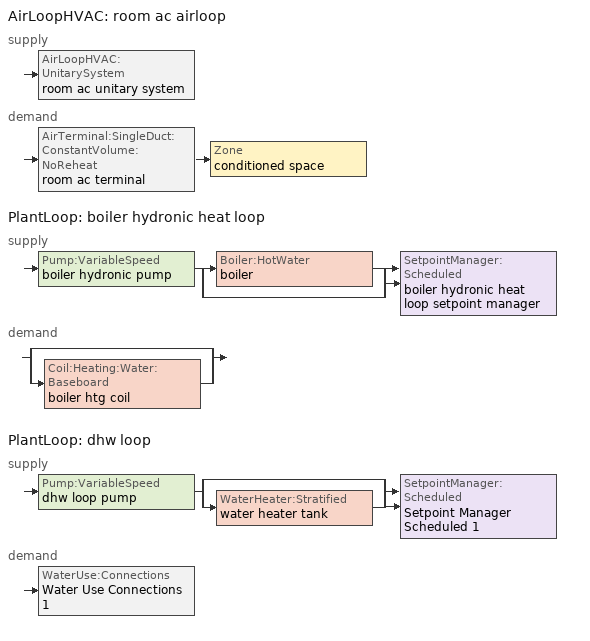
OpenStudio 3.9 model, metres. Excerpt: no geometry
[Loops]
AirLoopHVAC 'room ac airloop'
 supply: AirLoopHVAC:UnitarySystem 'room ac unitary system'
 demand: AirTerminal:SingleDuct:ConstantVolume:NoReheat 'room ac terminal' > Zone 'conditioned space'
PlantLoop 'boiler hydronic heat loop'
 supply: Pump:VariableSpeed 'boiler hydronic pump' > split
  | Boiler:HotWater 'boiler'
  | bypass
  join > SetpointManager:Scheduled 'boiler hydronic heat loop setpoint manager'
 demand: split
  | bypass
  | Coil:Heating:Water:Baseboard 'boiler htg coil'
PlantLoop 'dhw loop'
 supply: Pump:VariableSpeed 'dhw loop pump' > split
  | bypass
  | WaterHeater:Stratified 'water heater tank'
  join > SetpointManager:Scheduled 'Setpoint Manager Scheduled 1'
 demand: WaterUse:Connections 'Water Use Connections 1'
[Sizing:Zone]
conditioned space: Zone Cooling Design Supply Air Temperature Input Method=SupplyAirTemperature; Zone Cooling Design Supply Air Temperature {C}=14; Zone Cooling Design Supply Air Temperature Difference {deltaC}=11.11; Zone Heating Design Supply Air Temperature Input Method=SupplyAirTemperature; Zone Heating Design Supply Air Temperature {C}=40; Zone Heating Design Supply Air Temperature Difference {deltaC}=11.11; Zone Cooling Design Supply Air Humidity Ratio {kg-H2O/kg-air}=0.0085; Zone Heating Design Supply Air Humidity Ratio {kg-H2O/kg-air}=0.008; Cooling Design Air Flow Method=DesignDay; Heating Design Air Flow Method=DesignDay; Account for Dedicated Outdoor Air System=No; Dedicated Outdoor Air System Control Strategy=NeutralSupplyAir; Dedicated Outdoor Air Low Setpoint Temperature for Design {C}=autosize; Dedicated Outdoor Air High Setpoint Temperature for Design {C}=autosize; Zone Load Sizing Method=Sensible Load Only No Latent Load; Zone Latent Cooling Design Supply Air Humidity Ratio Input Method=HumidityRatioDifference; Zone Cooling Design Supply Air Humidity Ratio Difference {kgWater/kgDryAir}=0.005; Zone Latent Heating Design Supply Air Humidity Ratio Input Method=HumidityRatioDifference; Zone Humidification Design Supply Air Humidity Ratio Difference {kgWater/kgDryAir}=0.005; Sizing Option=Coincident
[Zone equipment]
conditioned space: ideal air system, room ac terminal, boiler baseboard
[ZoneHVAC:IdealLoadsAirSystem]
ideal air system: Maximum Heating Supply Air Temperature {C}=50; Minimum Cooling Supply Air Temperature {C}=10; Maximum Heating Supply Air Humidity Ratio {kg-H2O/kg-air}=0.015; Minimum Cooling Supply Air Humidity Ratio {kg-H2O/kg-air}=0.01; Heating Limit=LimitCapacity; Maximum Sensible Heating Capacity {W}=0; Cooling Limit=NoLimit; Dehumidification Control Type=None; Humidification Control Type=None
[Coil:Cooling:DX:SingleSpeed]
room ac clg coil: Availability Schedule=Always On Discrete; Rated Total Cooling Capacity {W}=1512.25; Rated Sensible Heat Ratio=0.65; Rated COP {W/W}=3.10481; Rated Air Flow Rate {m3/s}=0.0633165; Rated Evaporator Fan Power Per Volume Flow Rate 2017 {W/(m3/s)}=773.3; Rated Evaporator Fan Power Per Volume Flow Rate 2023 {W/(m3/s)}=934.4; Total Cooling Capacity Function of Temperature Curve=Cool-CAP-fT1; Total Cooling Capacity Function of Flow Fraction Curve=Cool-CAP-fFF1; Energy Input Ratio Function of Temperature Curve=Cool-EIR-fT1; Energy Input Ratio Function of Flow Fraction Curve=Cool-EIR-fFF1; Part Load Fraction Correlation Curve=Cool-PLF-fPLR1; Minimum Outdoor Dry-Bulb Temperature for Compressor Operation {C}=-25; Nominal Time for Condensate Removal to Begin {s}=1000; Ratio of Initial Moisture Evaporation Rate and Steady State Latent Capacity=1.5; Maximum Cycling Rate {cycles/hr}=3; Latent Capacity Time Constant {s}=45; Condenser Type=AirCooled; Evaporative Condenser Effectiveness=0.9; Evaporative Condenser Air Flow Rate {m3/s}=autosize; Evaporative Condenser Pump Rated Power Consumption {W}=autosize; Crankcase Heater Capacity {W}=0; Maximum Outdoor Dry-Bulb Temperature for Crankcase Heater Operation {C}=10; Basin Heater Capacity {W/K}=0; Basin Heater Setpoint Temperature {C}=2
[Fan:SystemModel] Availability Schedule=Always On Discrete; Speed Control Method=Discrete; Electric Power Minimum Flow Rate Fraction=0.2; Design Pressure Rise {Pa}=500; Motor Efficiency=1; Motor In Air Stream Fraction=1; Design Electric Power Consumption {W}=autosize; Design Power Sizing Method=PowerPerFlow; Electric Power Per Unit Flow Rate Per Unit Pressure {W-s/m3-Pa}=1.66667; Fan Total Efficiency=0.7; Motor Loss Radiative Fraction=0
Name | Design Maximum Air Flow Rate {m3/s} | Electric Power Per Unit Flow Rate {W/(m3/s)} | Speed Flow Fraction 1 | Speed Electric Power Fraction 1
room ac supply fan | 0.063241 | 1e-06 | 1 | 1
water heater fan | 0.0854225 | 97.8923
[EnergyManagementSystem:Sensor]
Name | Output Variable or Output Meter Index Key | Output Variable or Output Meter
room_ac_supply_fan_s | room ac supply fan | Fan Electricity Energy
room_ac_clg_coil_s | room ac clg coil | Cooling Coil Total Cooling Energy
boiler_plr_s | boiler | Boiler Part Load Ratio
boiler_hydronic_pump_mfr_s | boiler hydronic pump | Pump Mass Flow Rate
boiler_hydronic_pump_s | boiler hydronic pump | Pump Electricity Energy
boiler_baseboard_s | boiler baseboard | Baseboard Total Heating Energy
water_heater_amb_temp; fridge_tin_s; tin_s; tin_s_1 | conditioned space | Zone Mean Air Temperature
water_heater_amb_rh | conditioned space | Zone Air Relative Humidity
water_heater_tl | water heater tank | Water Heater Heat Loss Rate
water_heater_sens_cool | water heater coil | Cooling Coil Sensible Cooling Rate
water_heater_lat_cool | water heater coil | Cooling Coil Latent Cooling Rate
water_heater_fan_pwr; water_heater_fan_energy | water heater fan | Fan Electricity Rate
water_heater_tank_energy | water heater tank | Water Heater Electricity Rate
water_heater_coil_energy | water heater coil | Cooling Coil Water Heating Electricity Rate
water_heater_tank_on_cycle_parasitic | water heater tank | Water Heater On Cycle Parasitic Electricity Rate
water_heater_tank_off_cycle_parasitic | water heater tank | Water Heater Off Cycle Parasitic Electricity Rate
win_s | conditioned space | Zone Air Humidity Ratio
tout_s | conditioned space | Zone Outdoor Air Drybulb Temperature
room_ac_airloop_Fan_RTF_s | room ac supply fan | Fan Runtime Fraction
conditioned_space_htg_unmet_s | conditioned space | Zone Heating Setpoint Not Met Time
conditioned_space_clg_unmet_s | conditioned space | Zone Cooling Setpoint Not Met Time
[EnergyManagementSystem:Program]
fridge_schedule_program: Set Tin = fridge_tin_s*(9.0/5.0)+32.0; Set fridge_schedule_act = 0; If (Hour == 0); Set fridge_schedule_act = (-0.487+0.019*Tin); ElseIf (Hour == 1); Set fridge_schedule_act = (-0.34+0.016*Tin); ElseIf (Hour == 2); Set fridge_schedule_act = (-0.37+0.017*Tin); ElseIf (Hour == 3); Set fridge_schedule_act = (-0.361+0.016*Tin); ElseIf (Hour == 4); Set fridge_schedule_act = (-0.515+0.018*Tin); ElseIf (Hour == 5); Set fridge_schedule_act = (-0.684+0.021*Tin); ElseIf (Hour == 6); Set fridge_schedule_act = (-0.471+0.019*Tin); ElseIf (Hour == 7); Set fridge_schedule_act = (-0.159+0.015*Tin); ElseIf (Hour == 8); Set fridge_schedule_act = (-0.079+0.015*Tin); ElseIf (Hour == 9); Set fridge_schedule_act = (-0.417+0.019*Tin); ElseIf (Hour == 10); Set fridge_schedule_act = (-0.411+0.018*Tin); ElseIf (Hour == 11); Set fridge_schedule_act = (-0.386+0.018*Tin); ElseIf (Hour == 12); Set fridge_schedule_act = (-0.24+0.016*Tin); ElseIf (Hour == 13); Set fridge_schedule_act = (-0.314+0.017*Tin); ElseIf (Hour == 14); Set fridge_schedule_act = (-0.16+0.015*Tin); ElseIf (Hour == 15); Set fridge_schedule_act = (-0.121+0.015*Tin); ElseIf (Hour == 16); Set fridge_schedule_act = (-0.469+0.02*Tin); ElseIf (Hour == 17); Set fridge_schedule_act = (-0.412+0.02*Tin); ElseIf (Hour == 18); Set fridge_schedule_act = (-0.091+0.017*Tin); ElseIf (Hour == 19); Set fridge_schedule_act = (0.077+0.014*Tin); ElseIf (Hour == 20); Set fridge_schedule_act = (-0.118+0.016*Tin); ElseIf (Hour == 21); Set fridge_schedule_act = (-0.247+0.017*Tin); ElseIf (Hour == 22); Set fridge_schedule_act = (-0.445+0.019*Tin); ElseIf (Hour == 23); Set fridge_schedule_act = (-0.544+0.02*Tin); EndIf
natural_vent_program: Set Tin = tin_s; Set Tout = tout_s; Set Wout = out_wt_s; Set Pbar = out_pb_s; Set Phiout = (@RhFnTdbWPb Tout Wout Pbar); Set MaxHR = 0.0115; Set Tnvsp = (htg_sp_s + clg_sp_s) / 2; Set NVavail = natural_vent_s; Set ClgSsnAvail = cool_season; Set Qnv = 0; Set Qwhf = 0; Set whole_house_fan_act = 0; If ((Wout < MaxHR) && (Tin > Tout) && (Tin > Tnvsp) && (ClgSsnAvail > 0)); Set WHF_Flow = 0; Set Adj = (Tin-Tnvsp)/(Tin-Tout); Set Adj = (@Min Adj 1); Set Adj = (@Max Adj 0); If (WHF_Flow > 0); Set Qwhf = WHF_Flow*Adj; Set WHF_W = 0; Set whole_house_fan_act = WHF_W*Adj; ElseIf (NVavail > 0); Set NVArea = 6531.994161792; Set Cs = 0.00017937135914540493; Set Cw = 8.70903777141566e-05; Set Tdiff = Tin-Tout; Set dT = (@Abs Tdiff); Set Vwind = site_vw_s; Set SGNV = NVArea*Adj*((((Cs*dT)+(Cw*(Vwind^2)))^0.5)/1000); Set MaxNV = 2.1369780228096005; Set Qnv = (@Min SGNV MaxNV); EndIf; EndIf; Set natural_vent_flow_act = Qnv; Set whole_house_fan_flow_act = Qwhf; Set natural_vent_program_Qnv = Qnv; Set natural_vent_program_Qwhf = Qwhf
infil_program: Set p_m = 0.14; Set p_s = 0.22; Set s_m = 270; Set s_s = 370; Set z_m = 9.99744; Set z_s = 4.8768; Set f_t = (((s_m/z_m)^p_m)*((z_s/s_s)^p_s)); Set Tdiff = tin_s-tout_s; Set dT = @Abs Tdiff; Set c = 0.2494; Set Cs = 0.0949; Set Cw = 0.1495; Set n = 0.65; Set sft = (f_t*0.7000000000000001); Set temp1 = ((c*Cw)*((sft*site_vw_s)^(2*n)))^2; Set Qinf = (((c*Cs*(dT^n))^2)+temp1)^0.5; Set Qinf = (@Max Qinf 0); Set mech_vent_house_fan_sensible_load_act = 0.0; Set mech_vent_house_fan_latent_load_act = 0.0; Set OASupInPb = out_pb_s; Set OASupInTemp = tout_s; Set OASupInW = out_wt_s; Set OASupRho = (@RhoAirFnPbTdbW OASupInPb OASupInTemp OASupInW); Set OASupCp = (@CpAirFnW OASupInW); Set OASupInEnth = (@HFnTdbW OASupInTemp OASupInW); Set ZoneTemp = tin_s; Set ZoneW = win_s; Set ZoneCp = (@CpAirFnW ZoneW); Set ZoneAirEnth = (@HFnTdbW ZoneTemp ZoneW); Set mech_vent_house_fan_cfis_act = 0.0; Set QWHV_cfis_sup = 0.0; Set QWHV_cfis_suppl_sup = 0.0; Set QWHV_cfis_suppl_exh = 0.0; Set Qrange = 0; Set Qrange = Qrange + 0.04719 * mech_vent_range_fan_0_sch_s; Set Qbath = 0; Set Qbath = Qbath + 0.04719 * mech_vent_bath_fan_0_sch_s; Set Qdryer = 0; Set Qdryer = Qdryer + 0.17929 * clothes_dryer_exhaust_0_sch_s; Set QWHV_sup = 0.0; Set QWHV_exh = 0.0; Set Qsupply = QWHV_sup + QWHV_cfis_sup + QWHV_cfis_suppl_sup; Set Qexhaust = Qrange + Qbath + Qdryer + QWHV_exh + QWHV_cfis_suppl_exh; Set Qfan = (@Max Qexhaust Qsupply); Set Qducts = 0; If Qducts < 0; Set Qsupply = Qsupply - Qducts; Else; Set Qexhaust = Qexhaust + Qducts; EndIf; Set Qfan_with_ducts = (@Max Qexhaust Qsupply); Set Qimb = (@Abs (Qsupply - Qexhaust)); If Qinf + Qimb > 0; Set Qtot = Qfan_with_ducts + (Qinf^2) / (Qinf + Qimb); Else; Set Qtot = Qfan_with_ducts; EndIf; Set Qinf_adj = Qtot - Qfan; Set infil_flow_act = Qinf_adj; Set infil_program_Qinf = Qinf_adj; Set infil_program_Qfan = Qfan; Set Qload = Qfan; Set Effectiveness_Sens = 0.0; Set Effectiveness_Lat = 0.0; Set Fan_MFR = Qload * OASupRho; Set ZoneInEnth = OASupInEnth; Set ZoneInTemp = OASupInTemp; Set FanTotalToCond = Fan_MFR * (ZoneInEnth - ZoneAirEnth); Set FanSensToCond = Fan_MFR * ZoneCp * (ZoneInTemp - ZoneTemp); Set FanLatToCond = FanTotalToCond - FanSensToCond; Set mech_vent_house_fan_sensible_load_act = mech_vent_house_fan_sensible_load_act + FanSensToCond; Set mech_vent_house_fan_latent_load_act = mech_vent_house_fan_latent_load_act + FanLatToCond
[AirLoopHVAC:UnitarySystem]
room ac unitary system: Control Type=Load; Controlling Zone or Thermostat Location=conditioned space; Dehumidification Control Type=None; Availability Schedule=Always On Discrete; Supply Fan=room ac supply fan; Fan Placement=BlowThrough; Supply Air Fan Operating Mode Schedule=room ac auto fan schedule; DX Heating Coil Sizing Ratio=1; Cooling Coil=room ac clg coil; Use DOAS DX Cooling Coil=No; DOAS DX Cooling Coil Leaving Minimum Air Temperature {C}=2; Latent Load Control=SensibleOnlyLoadControl; Supply Air Flow Rate Method During Cooling Operation=SupplyAirFlowRate; Supply Air Flow Rate During Cooling Operation {m3/s}=0.063241; Supply Air Flow Rate Method During Heating Operation=SupplyAirFlowRate; Supply Air Flow Rate During Heating Operation {m3/s}=0; Supply Air Flow Rate Method When No Cooling or Heating is Required=SupplyAirFlowRate; Supply Air Flow Rate When No Cooling or Heating is Required {m3/s}=0; No Load Supply Air Flow Rate Control Set To Low Speed=Yes; Maximum Supply Air Temperature {C}=48.8889; Maximum Outdoor Dry-Bulb Temperature for Supplemental Heater Operation {C}=21; Ancilliary On-Cycle Electric Power {W}=0; Ancilliary Off-Cycle Electric Power {W}=0
[AirLoopHVAC]
room ac airloop: Availability Schedule=Always On Discrete; Design Supply Air Flow Rate {m3/s}=0.063241; Design Return Air Flow Fraction of Supply Air Flow=1
[Sizing:System]
room ac airloop: Central Heating Maximum System Air Flow Ratio=0.3; Preheat Design Temperature {C}=7; Preheat Design Humidity Ratio {kg-H2O/kg-Air}=0.008; Precool Design Temperature {C}=12.8; Precool Design Humidity Ratio {kg-H2O/kg-Air}=0.008; Central Cooling Design Supply Air Temperature {C}=12.8; Central Heating Design Supply Air Temperature {C}=16.7; 100% Outdoor Air in Cooling=Yes; 100% Outdoor Air in Heating=Yes; Central Cooling Design Supply Air Humidity Ratio {kg-H2O/kg-Air}=0.0085; Zone Maximum Outdoor Air Fraction=1; Cooling Supply Air Flow Rate Per Floor Area {m3/s-m2}=0.00996765; Cooling Fraction of Autosized Cooling Supply Air Flow Rate=1; Cooling Supply Air Flow Rate Per Unit Cooling Capacity {m3/s-W}=3.94755e-05; Heating Supply Air Flow Rate Per Floor Area {m3/s-m2}=0.00996765; Heating Fraction of Autosized Heating Supply Air Flow Rate=1; Heating Fraction of Autosized Cooling Supply Air Flow Rate=1; Heating Supply Air Flow Rate Per Unit Heating Capacity {m3/s-W}=3.15882e-05; Cooling Design Capacity Method=CoolingDesignCapacity; Cooling Design Capacity {W}=autosize; Cooling Design Capacity Per Floor Area {W/m2}=234.7; Fraction of Autosized Cooling Design Capacity=1; Heating Design Capacity Method=HeatingDesignCapacity; Heating Design Capacity {W}=autosize; Heating Design Capacity Per Floor Area {W/m2}=157; Fraction of Autosized Heating Design Capacity=1; Central Cooling Capacity Control Method=OnOff; Occupant Diversity=autosize
[AirTerminal:SingleDuct:ConstantVolume:NoReheat]
room ac terminal: Availability Schedule=Always On Discrete; Maximum Air Flow Rate {m3/s}=0.063241
[PlantLoop] Fluid Type=Water; Glycol Concentration=0; Load Distribution Scheme=Optimal
Name | Plant Loop Volume {m3} | Maximum Loop Flow Rate {m3/s}
boiler hydronic heat loop | Autocalculate
dhw loop | 0.003 | 0.01
[Sizing:Plant] Loop Type=Heating; Sizing Option=NonCoincident; Zone Timesteps in Averaging Window=1; Coincident Sizing Factor Mode=None
Name | Design Loop Exit Temperature {C} | Loop Design Temperature Difference {deltaC}
boiler hydronic heat loop | 82.2222 | 11.1111
dhw loop | 51.6667 | 5.55556
[Pump:VariableSpeed] Motor Efficiency=0.85; Fraction of Motor Inefficiencies to Fluid Stream=0; Coefficient 1 of the Part Load Performance Curve=0; Coefficient 2 of the Part Load Performance Curve=1; Coefficient 3 of the Part Load Performance Curve=0; Coefficient 4 of the Part Load Performance Curve=0; Minimum Flow Rate {m3/s}=0; Pump Control Type=Intermittent; Skin Loss Radiative Fraction=0.5; Design Power Sizing Method=PowerPerFlowPerPressure; Design Electric Power per Unit Flow Rate {W/(m3/s)}=348701.1; Design Shaft Power per Unit Flow Rate per Unit Head {W-s/m3-Pa}=1.28205; Design Minimum Flow Rate Fraction=0
Name | Rated Flow Rate {m3/s} | Rated Pump Head {Pa} | Rated Power Consumption {W}
boiler hydronic pump | 0.0030649 | 20000 | 81.7308
dhw loop pump | 0.01 | 1 | 0
[Boiler:HotWater]
boiler: Fuel Type=NaturalGas; Nominal Capacity {W}=14823.8; Nominal Thermal Efficiency=0.8; Efficiency Curve Temperature Evaluation Variable=LeavingBoiler; Normalized Boiler Efficiency Curve=NonCondensingBoilerEff; Minimum Part Load Ratio=0; Maximum Part Load Ratio=1; Optimum Part Load Ratio=1; Water Outlet Upper Temperature Limit {C}=99.9; Boiler Flow Mode=LeavingSetpointModulated; On Cycle Parasitic Electric Load {W}=0; Off Cycle Parasitic Fuel Load {W}=0; Sizing Factor=1
[EnergyManagementSystem:InternalVariable]
Name | Internal Data Index Key | Internal Data Type
boiler_hydronic_pump_rated_mfr | boiler hydronic pump | Pump Maximum Mass Flow Rate
room_ac_airloop_max_sup_fan_mfr | room ac supply fan | Fan Maximum Mass Flow Rate
[EnergyManagementSystem:Actuator]
Name | Actuated Component | Actuated Component Type | Actuated Component Control Type
boiler_hydronic_pump_pressure_rise_act | boiler hydronic pump | Pump | Pump Pressure Rise
water_heater_Tamb_act | water heater Tamb act | Schedule:Constant | Schedule Value
water_heater_RHamb_act | water heater RHamb act | Schedule:Constant | Schedule Value
[SetpointManager:Scheduled] Control Variable=Temperature
Name | Schedule
boiler hydronic heat loop setpoint manager | boiler hydronic heat supply setpoint
Setpoint Manager Scheduled 1 | dhw temp
[Coil:Heating:Water:Baseboard]
boiler htg coil: Heating Design Capacity Method=HeatingDesignCapacity; Heating Design Capacity {W}=14823.8; Heating Design Capacity Per Floor Area {W/m2}=0; Fraction of Autosized Heating Design Capacity=0.8; U-Factor Times Area Value {W/K}=1067.32; Maximum Water Flow Rate {m3/s}=0.000638581; Convergence Tolerance=0.001
[ZoneHVAC:Baseboard:Convective:Water]
boiler baseboard: Availability Schedule=Always On Discrete; Heating Coil=boiler htg coil
[Coil:WaterHeating:AirToWaterHeatPump:Wrapped]
water heater coil: Rated Heating Capacity {W}=2110.99; Rated COP {W/W}=4.222255; Rated Sensible Heat Ratio=0.88; Rated Evaporator Inlet Air Dry-Bulb Temperature {C}=19.7222; Rated Evaporator Inlet Air Wet-Bulb Temperature {C}=13.561; Rated Condenser Water Temperature {C}=48.89; Rated Evaporator Air Flow Rate {m3/s}=0.0854225; Evaporator Fan Power Included in Rated COP=Yes; Crankcase Heater Capacity {W}=0; Maximum Ambient Temperature for Crankcase Heater Operation {C}=0; Evaporator Air Temperature Type for Curve Objects=WetBulbTemperature; Heating Capacity Function of Temperature Curve=HPWH-Cap-fT; Heating Capacity Function of Air Flow Fraction Curve=HPWH-Htg-Cap-FF; Heating COP Function of Temperature Curve=HPWH-COP-fT; Heating COP Function of Air Flow Fraction Curve=HPWH-Htg-COP-FF; Part Load Fraction Correlation Curve=HPWH-COP-fPLR
[WaterHeater:Stratified]
water heater tank: Tank Volume {m3}=0.224853; Tank Height {m}=1.3343; Tank Shape=VerticalCylinder; Maximum Temperature Limit {C}=90; Heater Priority Control=MasterSlave; Heater 1 Setpoint Temperature Schedule=water heater TopElementSetpoint; Heater 1 Deadband Temperature Difference {deltaC}=18.5; Heater 1 Capacity {W}=4500.11; Heater 1 Height {m}=1.05632; Heater 2 Setpoint Temperature Schedule=water heater BottomElementSetpoint; Heater 2 Deadband Temperature Difference {deltaC}=3.89; Heater 2 Capacity {W}=4500.11; Heater 2 Height {m}=0.277979; Heater Fuel Type=Electricity; Heater Thermal Efficiency=1; Off Cycle Parasitic Fuel Consumption Rate {W}=3; Off Cycle Parasitic Fuel Type=Electricity; Off Cycle Parasitic Heat Fraction to Tank=0; Off Cycle Parasitic Height {m}=0; On Cycle Parasitic Fuel Consumption Rate {W}=3; On Cycle Parasitic Fuel Type=Electricity; On Cycle Parasitic Heat Fraction to Tank=0; On Cycle Parasitic Height {m}=0; Ambient Temperature Indicator=Schedule; Ambient Temperature Schedule=water heater Tamb act; Uniform Skin Loss Coefficient per Unit Area to Ambient Temperature {W/m2-K}=0.925959; Skin Loss Fraction to Zone=1; Off Cycle Flue Loss Coefficient to Ambient Temperature {W/K}=0; Off Cycle Flue Loss Fraction to Zone=1; Use Side Effectiveness=1; Use Side Inlet Height {m}=0; Use Side Outlet Height {m}=autocalculate; Source Side Effectiveness=1; Source Side Inlet Height {m}=0; Source Side Outlet Height {m}=0; Inlet Mode=Fixed; Use Side Design Flow Rate {m3/s}=0.00374132; Source Side Design Flow Rate {m3/s}=0; Indirect Water Heating Recovery Time {hr}=1.5; Number of Nodes=6; Additional Destratification Conductivity {W/m-K}=0; Node 1 Additional Loss Coefficient {W/m2-K}=0; Node 2 Additional Loss Coefficient {W/m2-K}=0; Node 3 Additional Loss Coefficient {W/m2-K}=0; Node 4 Additional Loss Coefficient {W/m2-K}=0; Node 5 Additional Loss Coefficient {W/m2-K}=0; Node 6 Additional Loss Coefficient {W/m2-K}=0; Node 7 Additional Loss Coefficient {W/m2-K}=0; Node 8 Additional Loss Coefficient {W/m2-K}=0; Node 9 Additional Loss Coefficient {W/m2-K}=0; Node 10 Additional Loss Coefficient {W/m2-K}=0; Node 11 Additional Loss Coefficient {W/m2-K}=0; Node 12 Additional Loss Coefficient {W/m2-K}=0
[WaterHeater:Sizing]
water heater tank: Design Mode=PeakDraw; Time Storage Can Meet Peak Draw {hr}=0.538503; Time for Tank Recovery {hr}=0; Nominal Tank Volume for Autosizing Plant Connections {m3}=1
[WaterHeater:HeatPump:WrappedCondenser]
water heater hpwh: Compressor Setpoint Temperature Schedule=water heater setpoint; Dead Band Temperature Difference {deltaC}=3.89; Condenser Bottom Location {m}=0.0555958; Condenser Top Location {m}=0.722746; Evaporator Air Flow Rate {m3/s}=0.0854225; Inlet Air Configuration=Schedule; Inlet Air Temperature Schedule=water heater Tamb act; Inlet Air Humidity Schedule=water heater RHamb act; Tank=water heater tank; DX Coil=water heater coil; Minimum Inlet Air Temperature for Compressor Operation {C}=5.55556; Maximum Inlet Air Temperature for Compressor Operation {C}=48.8889; Compressor Location=Schedule; Compressor Ambient Temperature Schedule=water heater Tamb act; Fan=water heater fan; Fan Placement=DrawThrough; On Cycle Parasitic Electric Load {W}=0; Off Cycle Parasitic Electric Load {W}=0; Parasitic Heat Rejection Location=Outdoors; Inlet Air Mixer Schedule=Always On Discrete; Tank Element Control Logic=MutuallyExclusive; Control Sensor 1 Height In Stratified Tank {m}=1.05632; Control Sensor 1 Weight=0.75; Control Sensor 2 Height In Stratified Tank {m}=0.389171
[WaterUse:Connections]
Water Use Connections 1: Drain Water Heat Exchanger Type=None; Drain Water Heat Exchanger Destination=Plant; Water Use Equipment Name 1=dhw fixtures; Water Use Equipment Name 2=dhw distribution waste; Water Use Equipment Name 3=clothes washer; Water Use Equipment Name 4=dishwasher
[ElectricEquipment:Definition] Design Level Calculation Method=EquipmentLevel
Name | Design Level {W} | Fraction Latent | Fraction Radiant | Fraction Lost
clothes washer | 768.412 | 0.03 | 0.162 | 0.7
dishwasher | 609.691 | 0.3 | 0.18 | 0.4
[WaterUse:Equipment:Definition]
Name | Peak Flow Rate {m3/s} | Target Temperature Schedule
dhw fixtures | 3.36325e-05 | mixed water temperature schedule
dhw distribution waste | 1.20888e-05 | mixed water temperature schedule
clothes washer | 1.0796e-05
dishwasher | 7.68605e-06
[Schedule:Constant]
Name | Value
Always On Discrete | 1
room ac auto fan schedule; water heater TopElementSetpoint; water heater BottomElementSetpoint | 0
boiler hydronic heat supply setpoint | 82.2222
dhw temp; water heater setpoint | 51.6667
water heater Tamb act | 23
water heater RHamb act | 0.5
mixed water temperature schedule | 40.5556
[Curve:Biquadratic] Maximum Value of x=100; Maximum Value of y=100
Name | Coefficient1 Constant | Coefficient2 x | Coefficient3 x**2 | Coefficient4 y | Coefficient5 y**2 | Coefficient6 x*y | Minimum Value of x | Minimum Value of y
Cool-CAP-fT1 | 1.55736 | -0.0744482 | 0.0030986 | 0.00145958 | -4.1148e-05 | -0.000426714 | -100 | -100
Cool-EIR-fT1 | -0.350448 | 0.11681 | -0.00339951 | -0.00122609 | 0.000600809 | -0.000466884 | -100 | -100
HPWH-Cap-fT | 0.563 | 0.0437 | 3.9e-05 | 0.0055 | -0.000148 | -0.000145 | 0 | 0
HPWH-COP-fT | 1.1332 | 0.063 | -9.79e-05 | -0.00972 | -2.14e-05 | -0.000686 | 0 | 0
[Curve:Quadratic] Coefficient3 x**2=0; Minimum Value of x=0
Name | Coefficient1 Constant | Coefficient2 x | Maximum Value of x | Minimum Curve Output | Maximum Curve Output
Cool-CAP-fFF1; Cool-EIR-fFF1 | 1 | 0 | 2 | 0 | 2
Cool-PLF-fPLR1 | 0.78 | 0.22 | 1 | 0.7 | 1
[Curve:Bicubic]
NonCondensingBoilerEff: Coefficient1 Constant=1.11172; Coefficient2 x=0.0786141; Coefficient3 x**2=-0.400426; Coefficient4 y=0; Coefficient5 y**2=-0.000156783; Coefficient6 x*y=0.0093846; Coefficient7 x**3=0.234258; Coefficient8 y**3=1.32927e-06; Coefficient9 x**2*y=-0.0044467; Coefficient10 x*y**2=-1.22498e-05; Minimum Value of x=0.1; Maximum Value of x=1; Minimum Value of y=20; Maximum Value of y=80
[Curve:Cubic] Coefficient1 Constant=1; Coefficient2 x=0; Coefficient3 x**2=0; Coefficient4 x**3=0; Minimum Value of x=0
Name | Maximum Value of x
HPWH-Htg-Cap-FF; HPWH-Htg-COP-FF | 100
HPWH-COP-fPLR | 1
[Schedule:File]
dishwasher: External File=External File 1; Column Number=6; Rows to Skip at Top=1; Number of Hours of Data=8760; Interpolate to Timestep=Yes; Minutes per Item=15; Translate File With Relative Path=Yes
